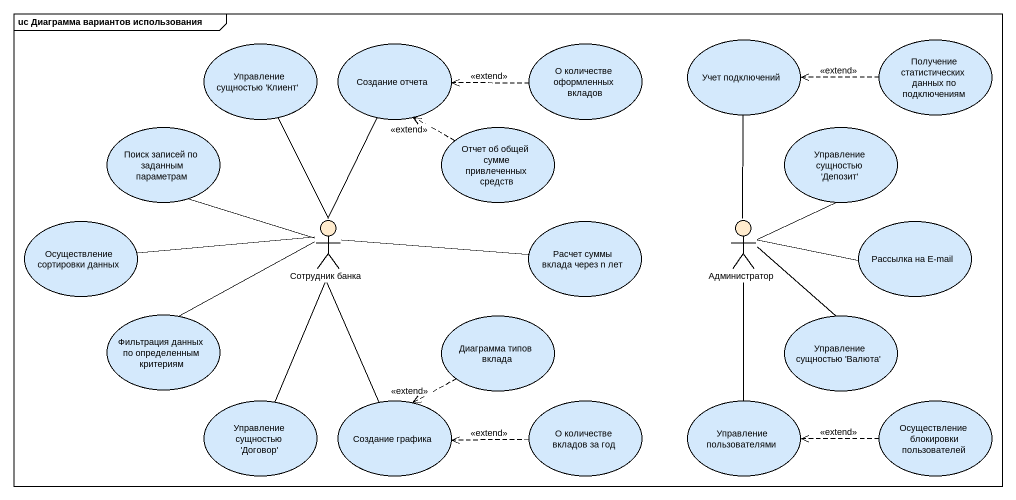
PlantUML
@startuml
mainframe uc Диаграмма вариантов использования
usecase "Управление сущностью 'Клиент'" as Управление_сущностью_Клиент #D4E9FC
usecase "Создание отчета" as Создание_отчета #D4E9FC
usecase "О количестве оформленных вкладов" as О_количестве_оформленных #D4E9FC
usecase "Учет подключений" as Учет_подключений #D4E9FC
usecase "Получение статистических данных по подключениям" as Получение_статистических #D4E9FC
usecase "Поиск записей по заданным параметрам" as Поиск_записей_по_заданным #D4E9FC
usecase "Отчет об общей сумме привлеченных средств" as Отчет_об_общей_сумме #D4E9FC
usecase "Управление сущностью 'Депозит'" as Управление_сущностью_Депозит #D4E9FC
usecase "Осуществление сортировки данных" as Осуществление_сортировки #D4E9FC
actor "Сотрудник банка" as Сотрудник_банка #FFEBCD
usecase "Расчет суммы вклада через n лет" as Расчет_суммы_вклада_через_n #D4E9FC
actor Администратор #FFEBCD
usecase "Рассылка на E-mail" as Рассылка_на_E_mail #D4E9FC
usecase "Фильтрация данных по определенным критериям" as Фильтрация_данных_по #D4E9FC
usecase "Диаграмма типов вклада" as Диаграмма_типов_вклада #D4E9FC
usecase "Управление сущностью 'Валюта'" as Управление_сущностью_Валюта #D4E9FC
usecase "Управление сущностью 'Договор'" as Управление_сущностью_Договор #D4E9FC
usecase "Создание графика" as Создание_графика #D4E9FC
usecase "О количестве вкладов за год" as О_количестве_вкладов_за_год #D4E9FC
usecase "Управление пользователями" as Управление_пользователями #D4E9FC
usecase "Осуществление блокировки пользователей" as Осуществление_блокировки #D4E9FC
О_количестве_оформленных .left.> Создание_отчета : <<extend>>
Получение_статистических .left.> Учет_подключений : <<extend>>
Отчет_об_общей_сумме .up.> Создание_отчета : <<extend>>
Сотрудник_банка -up- Управление_сущностью_Клиент
Сотрудник_банка -up- Создание_отчета
Сотрудник_банка -left- Поиск_записей_по_заданным
Сотрудник_банка -left- Осуществление_сортировки
Сотрудник_банка -right- Расчет_суммы_вклада_через_n
Сотрудник_банка -left- Фильтрация_данных_по
Сотрудник_банка -- Управление_сущностью_Договор
Сотрудник_банка -- Создание_графика
Администратор -up- Учет_подключений
Администратор -up- Управление_сущностью_Депозит
Администратор -right- Рассылка_на_E_mail
Администратор -- Управление_сущностью_Валюта
Администратор -- Управление_пользователями
Диаграмма_типов_вклада ..> Создание_графика : <<extend>>
О_количестве_вкладов_за_год .left.> Создание_графика : <<extend>>
Осуществление_блокировки .left.> Управление_пользователями : <<extend>>
@enduml
